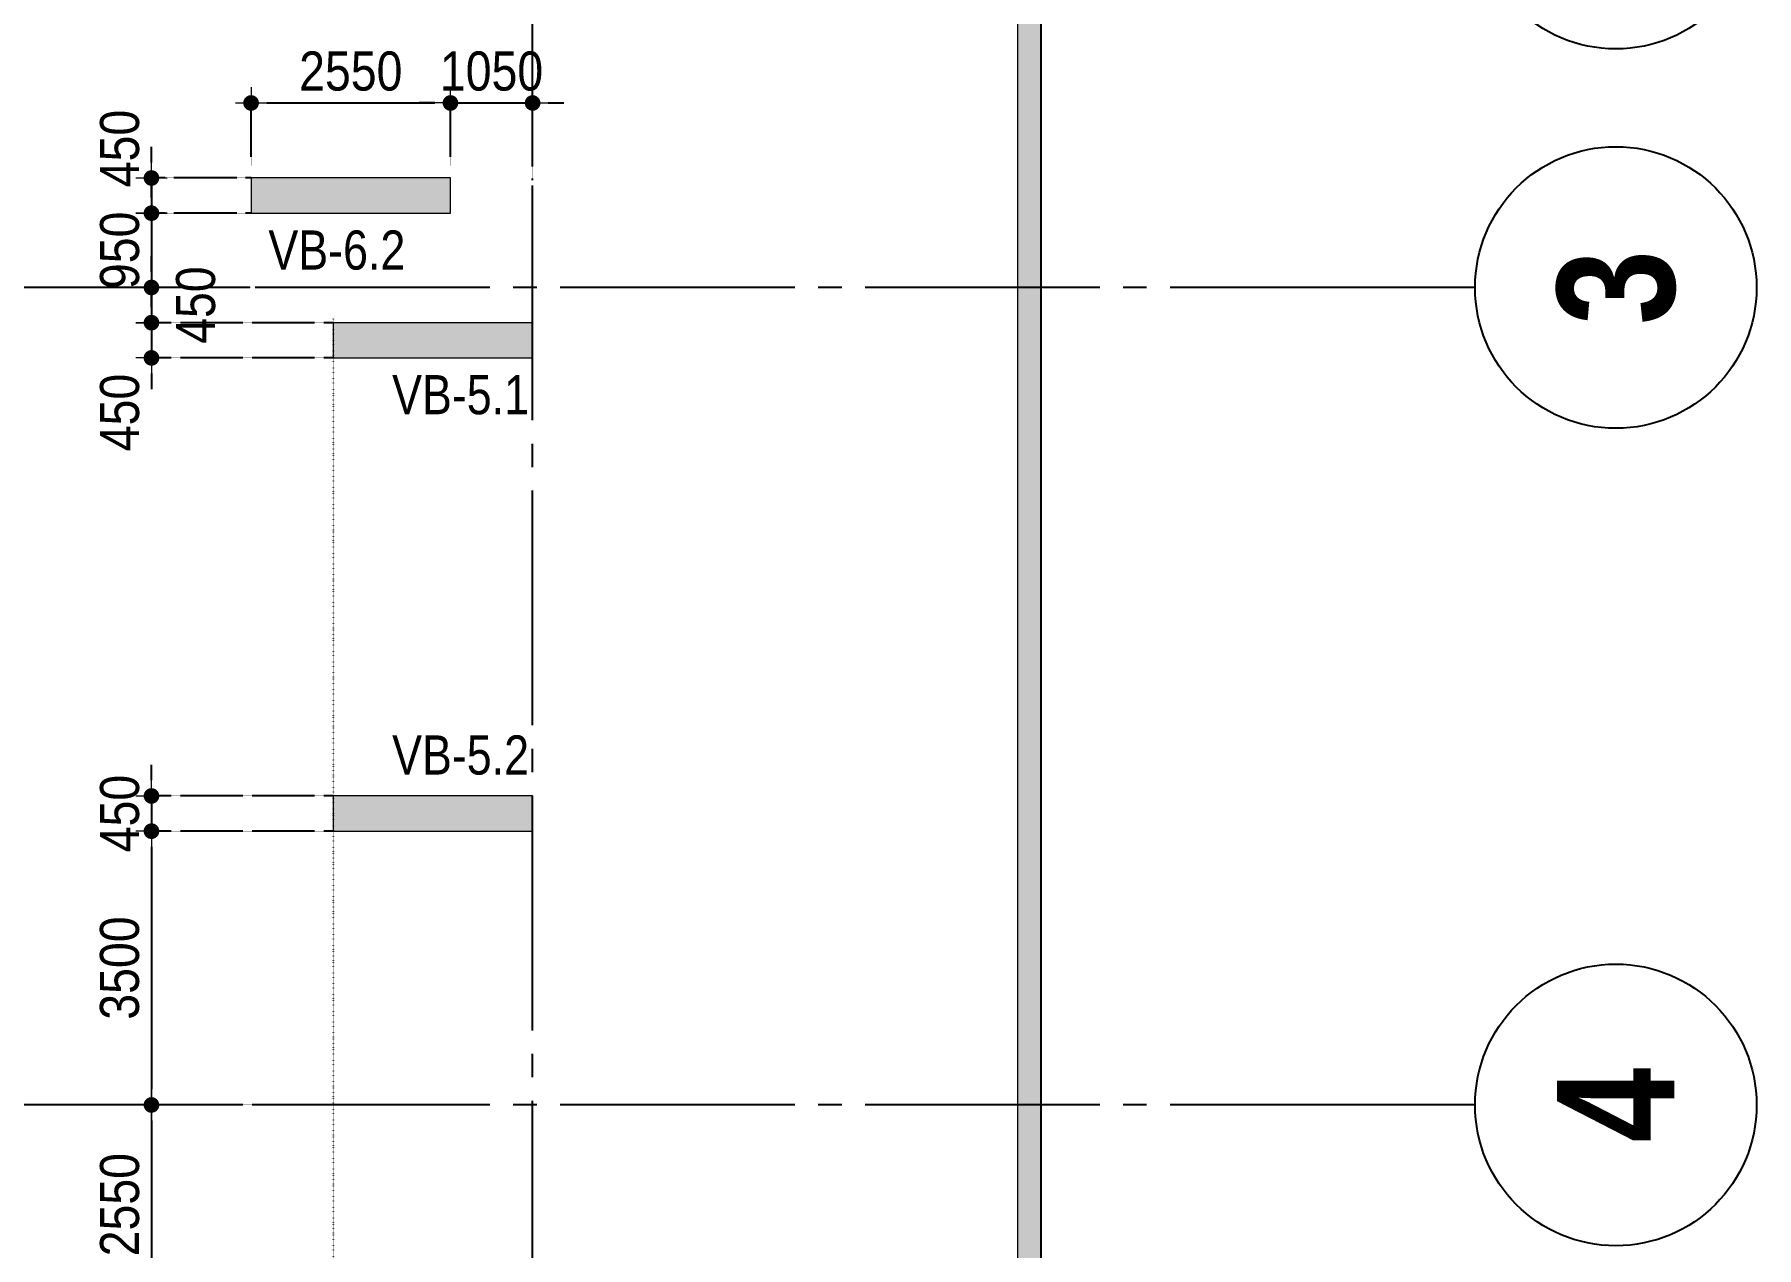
# Model space of a CAD drawing. Header units: millimetres. Extents: x -3973692 to -2843767, y 592734 to 838475.
# Drawn here: x -3655316 to -3633292, y 738758 to 754266 of the extents above; entities that cross this region are included whole.
import ezdxf
from ezdxf.enums import TextEntityAlignment as Align

# ---------------------------------------------------------------- set-up
doc = ezdxf.new("R2010")
doc.units = ezdxf.units.MM
doc.header["$MEASUREMENT"] = 0
doc.header["$PDMODE"] = 3
doc.header["$PDSIZE"] = -20
for name, pattern in [('CHG_XX_Cot_Ham 1$0$MB_Luoi truc$0$HTT Hidden 21', [3, 2, -1]), ('CHG_XX_Luoi truc$0$MB_Luoi truc$0$Center101', [13, 10, -1, 1, -1]), ('DIVIDE2', [15.875, 6.35, -3.175, 0, -3.175, 0, -3.175]), ('DOT2', [0.125, 0, -0.125]), ('HIDDEN5', [2.8375, 1.25, -1.5875])]:
    doc.linetypes.add(name, pattern=pattern)
doc.layers.get('0').update_dxf_attribs({"lineweight": 9})
doc.layers.get('Defpoints').update_dxf_attribs({"color": 10, "lineweight": 0})
for name, color, linetype, lineweight in [("'S_General_Dim_1", 1, 'Continuous', 18), ("'S_General_Divide_3 Intermediate", 3, 'DIVIDE2', 40), ('CHG_XX_Cot_Ham 1$0$Ap0302_PC', 150, 'Continuous', 9), ('CHG_XX_Cot_Ham 1$0$Ap0302_PC @ 1', 150, 'Continuous', 9), ('CHG_XX_Cot_Ham 1$0$Ap0302_PC @ 150 VP1', 150, 'Continuous', 9), ('CHG_XX_Cot_Ham 1$0$Ap0302_PC @ 150 VP2', 150, 'Continuous', 9), ('CHG_XX_Cot_Ham 1$0$Ap0302_PC @ 150 VP3', 150, 'Continuous', 9), ('CHG_XX_Cot_Ham 1$0$Ap0302_PC @ 150 VP4', 150, 'Continuous', 9), ('CHG_XX_Cot_Ham 1$0$Ap0302_PC @ 150 VP5', 150, 'Continuous', 9), ('CHG_XX_Cot_Ham 1$0$Ap0302_PC @ 150 VP6', 150, 'Continuous', 9), ('CHG_XX_Cot_Ham 1$0$Ap0302_PC @ 150 VP7', 150, 'Continuous', 9), ('CHG_XX_Cot_Ham 1$0$Ap0302_PC @ 150 VP8', 150, 'Continuous', 9), ('CHG_XX_Cot_Ham 1$0$Ap0302_PC @ 150 VP9', 150, 'Continuous', 9), ('CHG_XX_Cot_Ham 1$0$Ap0302_PC @ 150 VPModel', 150, 'Continuous', 9), ('CHG_XX_Cot_Ham 1$0$Ap0311_H', 8, 'Continuous', 15), ('TEXT', 7, 'Continuous', 15)]:
    doc.layers.add(name, color=color, linetype=linetype, lineweight=lineweight)
for name, color, linetype in [('CHG_XX_Cot_Ham 1$0$MB_Cot ham$0$Concrete Line', 6, 'Continuous'), ('CHG_XX_Cot_Ham 1$0$mb_cot tang 1-3$0$Concrete Line', 6, 'Continuous'), ('CHG_XX_Luoi truc$0$Grid', 34, 'Continuous'), ('CHG_XX_Luoi truc$0$Grid Line', 251, 'CHG_XX_Luoi truc$0$MB_Luoi truc$0$Center101'), ('dim', 1, 'Continuous')]:
    doc.layers.add(name, color=color, linetype=linetype)
doc.styles.add('arial', font='arial.ttf', dxfattribs={"width": 0.85})
doc.styles.add('CHG_XX_Luoi truc$0$MB_Luoi truc$0$Grid A-F$0$VNI-HelveCB', font='')
doc.styles.add('TTP-HelCon', font='')
doc.styles.get('CHG_XX_Luoi truc$0$MB_Luoi truc$0$Grid A-F$0$VNI-HelveCB').set_extended_font_data('VNI-Helve-Condense', bold=True)
doc.styles.get('TTP-HelCon').set_extended_font_data('VNI-Helve-Condense')
doc.dimstyles.new('200', dxfattribs={"dimscale": 200, "dimtxt": 2.5, "dimasz": 1, "dimexe": 0, "dimexo": 0, "dimgap": 0.75, "dimtad": 1, "dimdec": 0, "dimrnd": 10, "dimzin": 9, "dimdsep": 46, "dimtxsty": 'arial', "dimblk1": 'DIMDOT', "dimblk2": 'DIMDOT', "dimsah": 1, "dimcen": 2, "dimdle": 3, "dimclre": 8, "dimclrt": 2, "dimadec": 0, "dimazin": 0, "dimtfac": 1, "dimtdec": 0, "dimtix": 1, "dimtmove": 2, "dimatfit": 3, "dimldrblk": 'DIMPIJL', "dimfxl": 1, "dimtvp": 1.8, "dimtolj": 1, "dimtzin": 0, "dimarcsym": 0})

# ---------------------------------------------------------------- blocks, each defined once
blk = doc.blocks.new('*U2841')
at = {"layer": 'CHG_XX_Luoi truc$0$Grid Line'}
blk.add_line((0, 0), (0, 608), dxfattribs=at)
at = {"layer": 'CHG_XX_Luoi truc$0$Grid', "lineweight": -2, "style": 'CHG_XX_Luoi truc$0$MB_Luoi truc$0$Grid A-F$0$VNI-HelveCB'}
for tag, p in [('GRIDSUB', (0, 617)), ('GRID', (0, -9))]:
    blk.add_attdef(tag, text='', height=5, dxfattribs=at).set_placement(p, align=Align.MIDDLE)
blk = doc.blocks.new('*U2843')
at = {"layer": 'CHG_XX_Luoi truc$0$Grid', "lineweight": -2}
blk.add_line((0, -3), (0, 0), dxfattribs=at)
blk.add_circle((0, -9), 6, dxfattribs=at)
at = {"layer": 'CHG_XX_Luoi truc$0$Grid Line'}
blk.add_line((0, 0), (0, 438), dxfattribs=at)
at = {"layer": 'CHG_XX_Luoi truc$0$Grid', "lineweight": -2, "style": 'CHG_XX_Luoi truc$0$MB_Luoi truc$0$Grid A-F$0$VNI-HelveCB'}
for tag, p in [('GRIDSUB', (0, 447)), ('GRID', (0, -9))]:
    blk.add_attdef(tag, text='', height=5, dxfattribs=at).set_placement(p, align=Align.MIDDLE)
blk = doc.blocks.new('CHG_XX_Luoi truc')
at = {"layer": 'CHG_XX_Luoi truc$0$Grid', "xscale": 300, "yscale": 300, "zscale": 300}
blk.add_blockref('*U2841', (99550, -12747), dxfattribs=at)
at = {"layer": 'CHG_XX_Luoi truc$0$Grid', "xscale": 300.0000000000013, "yscale": 300.0000000000013, "zscale": 300.0000000000013, "rotation": 90}
blk.add_blockref('*U2843', (110703, 145900), dxfattribs=at)
at = {"layer": 'CHG_XX_Luoi truc$0$Grid'}
ref = blk.add_blockref('*U2843', (110703, 141050), dxfattribs=dict(at, xscale=300.0000000000013, yscale=300.0000000000013, zscale=300.0000000000013, rotation=90))
ref.add_attrib('GRID', '3', dxfattribs={"lineweight": -2, "height": 1500, "rotation": 90, "style": 'CHG_XX_Luoi truc$0$MB_Luoi truc$0$Grid A-F$0$VNI-HelveCB'}).set_placement((113403, 141050), align=Align.MIDDLE)
ref = blk.add_blockref('*U2843', (110703, 130600), dxfattribs=dict(at, xscale=300.0000000000013, yscale=300.0000000000013, zscale=300.0000000000013, rotation=90))
ref.add_attrib('GRID', '4', dxfattribs={"lineweight": -2, "height": 1500, "rotation": 90, "style": 'CHG_XX_Luoi truc$0$MB_Luoi truc$0$Grid A-F$0$VNI-HelveCB'}).set_placement((113403, 130600), align=Align.MIDDLE)
blk = doc.blocks.new('*U3241')
at = {"layer": 'CHG_XX_Cot_Ham 1$0$Ap0302_PC @ 1'}
h = blk.add_hatch(color=256, dxfattribs=at)
h.dxf.hatch_style = 1
h.paths.add_polyline_path([(450, 0), (0, 0), (0, -2550), (450, -2550)])
at = {"layer": 'CHG_XX_Cot_Ham 1$0$Ap0302_PC @ 150 VP1'}
h = blk.add_hatch(color=256, dxfattribs=at)
h.dxf.hatch_style = 1
h.paths.add_polyline_path([(450, 0), (0, 0), (0, -2550), (450, -2550)])
at = {"layer": 'CHG_XX_Cot_Ham 1$0$Ap0302_PC @ 150 VP2'}
h = blk.add_hatch(color=256, dxfattribs=at)
h.dxf.hatch_style = 1
h.paths.add_polyline_path([(450, 0), (0, 0), (0, -2550), (450, -2550)])
at = {"layer": 'CHG_XX_Cot_Ham 1$0$Ap0302_PC @ 150 VP3'}
h = blk.add_hatch(color=256, dxfattribs=at)
h.dxf.hatch_style = 1
h.paths.add_polyline_path([(450, 0), (0, 0), (0, -2550), (450, -2550)])
at = {"layer": 'CHG_XX_Cot_Ham 1$0$Ap0302_PC @ 150 VP4'}
h = blk.add_hatch(color=256, dxfattribs=at)
h.dxf.hatch_style = 1
h.paths.add_polyline_path([(450, 0), (0, 0), (0, -2550), (450, -2550)])
at = {"layer": 'CHG_XX_Cot_Ham 1$0$Ap0302_PC @ 150 VP5'}
h = blk.add_hatch(color=256, dxfattribs=at)
h.dxf.hatch_style = 1
h.paths.add_polyline_path([(450, 0), (0, 0), (0, -2550), (450, -2550)])
at = {"layer": 'CHG_XX_Cot_Ham 1$0$Ap0302_PC @ 150 VP6'}
h = blk.add_hatch(color=256, dxfattribs=at)
h.dxf.hatch_style = 1
h.paths.add_polyline_path([(450, 0), (0, 0), (0, -2550), (450, -2550)])
at = {"layer": 'CHG_XX_Cot_Ham 1$0$Ap0302_PC @ 150 VP7'}
h = blk.add_hatch(color=256, dxfattribs=at)
h.dxf.hatch_style = 1
h.paths.add_polyline_path([(450, 0), (0, 0), (0, -2550), (450, -2550)])
at = {"layer": 'CHG_XX_Cot_Ham 1$0$Ap0302_PC @ 150 VP8'}
h = blk.add_hatch(color=256, dxfattribs=at)
h.dxf.hatch_style = 1
h.paths.add_polyline_path([(450, 0), (0, 0), (0, -2550), (450, -2550)])
at = {"layer": 'CHG_XX_Cot_Ham 1$0$Ap0302_PC @ 150 VP9'}
h = blk.add_hatch(color=256, dxfattribs=at)
h.dxf.hatch_style = 1
h.paths.add_polyline_path([(450, 0), (0, 0), (0, -2550), (450, -2550)])
at = {"layer": 'CHG_XX_Cot_Ham 1$0$Ap0302_PC @ 150 VPModel'}
h = blk.add_hatch(color=256, dxfattribs=at)
h.dxf.hatch_style = 1
h.paths.add_polyline_path([(450, 0), (0, 0), (0, -2550), (450, -2550)])
blk = doc.blocks.new('CHG_XX_Cot_Ham 1$0$Block A_C450x2250')
at = {"layer": 'CHG_XX_Cot_Ham 1$0$Ap0302_PC'}
blk.add_lwpolyline([(450, -2550), (0, -2550), (0, 0), (450, 0)], close=True, dxfattribs=at)
blk.add_blockref('*U3241', (0, 0), dxfattribs=at)
blk = doc.blocks.new('CHG_XX_Cot_Ham 1')
at = {"layer": 'CHG_XX_Cot_Ham 1$0$Ap0311_H'}
h = blk.add_hatch(color=256, dxfattribs=at)
h.dxf.hatch_style = 1
h.paths.add_polyline_path([(99639.2, 163400), (-10900, 163400), (-10900, 85450), (-300, 85450), (-300, 84050), (32350, 84050), (32350, -9000), (103575.5, -9000), (106050, -6022), (106050, 158254.3)])
h.paths.add_polyline_path([(99533.7, 163100), (105750, 158110.4), (105750, 90450), (105650, 90450), (105650, 90450), (105750, 90450), (105750, 13850), (105750, 13825.9), (105750, -5913.6), (103434.7, -8700), (93600, -8700), (32650, -8700), (32650, 84350), (0, 84350), (0, 85750), (-10600, 85750), (-10600, 163100), (93600, 163100)], flags=16)
at = {"layer": 'CHG_XX_Cot_Ham 1$0$Ap0302_PC'}
blk.add_lwpolyline([(32350, 84050), (-300, 84050), (-300, 85450), (-10900, 85450), (-10900, 163400), (99639.2, 163400), (106050, 158254.3), (106050, -6022), (103575.5, -9000), (32350, -9000)], close=True, dxfattribs=at)
blk.add_lwpolyline([(105750, 90444), (105750, -5913.6), (103434.7, -8700), (32650, -8700), (32650, 84350), (0, 84350), (0, 85750), (-10600, 85750), (-10600, 163100), (99533.7, 163100), (105750, 158110.4), (105750, 127475.9)], dxfattribs=at)
at = {"layer": 'CHG_XX_Cot_Ham 1$0$MB_Cot ham$0$Concrete Line', "linetype": 'CHG_XX_Cot_Ham 1$0$MB_Luoi truc$0$HTT Hidden 21'}
blk.add_lwpolyline([(99639.2, 163400), (106050, 158254.3), (106050, -6022), (103575.5, -9000), (32350, -9000), (32350, 84050), (-300, 84050), (-300, 85450), (-10900, 85450), (-10900, 163400)], close=True, dxfattribs=at)
at = {"layer": 'CHG_XX_Cot_Ham 1$0$Ap0302_PC', "xscale": -1, "rotation": 90}
for p in [(95950, 142450), (95950, 142450), (97000, 140600), (97000, 134550)]:
    blk.add_blockref('CHG_XX_Cot_Ham 1$0$Block A_C450x2250', p, dxfattribs=at)
at = {"layer": 'CHG_XX_Cot_Ham 1$0$mb_cot tang 1-3$0$Concrete Line'}
blk.add_blockref('CHG_XX_Luoi truc', (0, 0), dxfattribs=at)
blk = doc.blocks.new('b')
at = {"layer": 'TEXT', "color": 3, "style": 'TTP-HelCon'}
for s, p in [('VB-6.2', (-3378, -10971)), ('VB-5.1', (-1796, -12820)), ('VB-5.2', (-1796, -17426))]:
    blk.add_text(s, height=500, dxfattribs=at).set_placement(p)
blk = doc.blocks.new('DIMDOT')
for p, q in [((1, 0), (-1, 0)), ((0, -1), (0, 1))]:
    blk.add_line(p, q)
at = {"const_width": 0.5}
blk.add_lwpolyline([(-0.25, 0, 1), (0.25, 0, 1)], format="xyb", close=True, dxfattribs=at)
blk = doc.blocks.new('*D1529')
at = {"layer": "'S_General_Dim_1", "color": 8, "linetype": 'HIDDEN5', "lineweight": -2, "transparency": 16777216}
for p, q in [((-3652545, 752590), (-3652545, 753390)), ((-3649995, 752590), (-3649995, 753390))]:
    blk.add_line(p, q, dxfattribs=at)
at = {"layer": "'S_General_Dim_1", "color": 0, "lineweight": -2, "transparency": 16777216}
blk.add_line((-3652345, 753390), (-3650195, 753390), dxfattribs=at)
at = {"layer": 'Defpoints', "color": 0, "transparency": 16777216}
for p in [(-3649995, 753390), (-3652545, 752590), (-3649995, 752590)]:
    blk.add_point(p, dxfattribs=at)
at = {"layer": "'S_General_Dim_1", "color": 0, "lineweight": -2, "transparency": 16777216, "xscale": 200, "yscale": 200, "zscale": 200, "rotation": 180}
blk.add_blockref('DIMDOT', (-3652545, 753390), dxfattribs=at)
at = {"layer": "'S_General_Dim_1", "color": 0, "lineweight": -2, "transparency": 16777216, "xscale": 200, "yscale": 200, "zscale": 200}
blk.add_blockref('DIMDOT', (-3649995, 753390), dxfattribs=at)
at = {"layer": "'S_General_Dim_1", "color": 2, "transparency": 16777216, "insert": (-3651270, 753795), "char_height": 500, "attachment_point": 5, "style": 'arial'}
blk.add_mtext('\\A1;2550', dxfattribs=at)
blk = doc.blocks.new('DIMPIJL')
at = {"linetype": 'ByBlock'}
blk.add_solid([(-2.5, 0.42), (-2.5, -0.42), (0, 0)], dxfattribs=at)
blk = doc.blocks.new('*D1530')
at = {"layer": "'S_General_Dim_1", "color": 0, "lineweight": -2, "transparency": 16777216}
for p, q in [((-3653819, 752631), (-3653819, 752831)), ((-3653819, 752431), (-3653819, 751981)), ((-3653819, 751781), (-3653819, 751581))]:
    blk.add_line(p, q, dxfattribs=at)
at = {"layer": "'S_General_Dim_1", "color": 8, "linetype": 'HIDDEN5', "lineweight": -2, "transparency": 16777216}
for p, q in [((-3652545, 752431), (-3653819, 752431)), ((-3652545, 751981), (-3653819, 751981))]:
    blk.add_line(p, q, dxfattribs=at)
at = {"layer": 'Defpoints', "color": 0, "transparency": 16777216}
for p in [(-3652545, 752431), (-3653819, 751981), (-3652545, 751981)]:
    blk.add_point(p, dxfattribs=at)
at = {"layer": "'S_General_Dim_1", "color": 0, "lineweight": -2, "transparency": 16777216, "xscale": 200, "yscale": 200, "zscale": 200}
for p, rotation in [((-3653819, 752431), 270), ((-3653819, 751981), 90)]:
    blk.add_blockref('DIMDOT', p, dxfattribs=dict(at, rotation=rotation))
at = {"layer": "'S_General_Dim_1", "color": 2, "transparency": 16777216, "insert": (-3654224, 752808), "char_height": 500, "attachment_point": 5, "rotation": 90, "style": 'arial'}
blk.add_mtext('\\A1;450', dxfattribs=at)
blk = doc.blocks.new('*D1531')
at = {"layer": "'S_General_Dim_1", "color": 0, "lineweight": -2, "transparency": 16777216}
for p, q in [((-3653819, 752181), (-3653819, 752381)), ((-3653819, 751981), (-3653819, 751031)), ((-3653819, 750831), (-3653819, 750631))]:
    blk.add_line(p, q, dxfattribs=at)
at = {"layer": "'S_General_Dim_1", "color": 8, "linetype": 'HIDDEN5', "lineweight": -2, "transparency": 16777216}
for p, q in [((-3652545, 751981), (-3653819, 751981)), ((-3652549, 751031), (-3653819, 751031))]:
    blk.add_line(p, q, dxfattribs=at)
at = {"layer": 'Defpoints', "color": 0, "transparency": 16777216}
for p in [(-3652545, 751981), (-3653819, 751031), (-3652549, 751031)]:
    blk.add_point(p, dxfattribs=at)
at = {"layer": "'S_General_Dim_1", "color": 0, "lineweight": -2, "transparency": 16777216, "xscale": 200, "yscale": 200, "zscale": 200}
for p, rotation in [((-3653819, 751981), 270), ((-3653819, 751031), 90)]:
    blk.add_blockref('DIMDOT', p, dxfattribs=dict(at, rotation=rotation))
at = {"layer": "'S_General_Dim_1", "color": 2, "transparency": 16777216, "insert": (-3654224, 751506), "char_height": 500, "attachment_point": 5, "rotation": 90, "style": 'arial'}
blk.add_mtext('\\A1;950', dxfattribs=at)
blk = doc.blocks.new('*D1532')
at = {"layer": "'S_General_Dim_1", "color": 0, "lineweight": -2, "transparency": 16777216}
for p, q in [((-3650195, 753390), (-3650395, 753390)), ((-3649995, 753390), (-3648945, 753390)), ((-3648745, 753390), (-3648545, 753390))]:
    blk.add_line(p, q, dxfattribs=at)
at = {"layer": "'S_General_Dim_1", "color": 8, "linetype": 'HIDDEN5', "lineweight": -2, "transparency": 16777216}
for p, q in [((-3649995, 752590), (-3649995, 753390)), ((-3648945, 752404), (-3648945, 753390))]:
    blk.add_line(p, q, dxfattribs=at)
at = {"layer": 'Defpoints', "color": 0, "transparency": 16777216}
for p in [(-3648945, 753390), (-3649995, 752590), (-3648945, 752404)]:
    blk.add_point(p, dxfattribs=at)
at = {"layer": "'S_General_Dim_1", "color": 0, "lineweight": -2, "transparency": 16777216, "xscale": 200, "yscale": 200, "zscale": 200}
blk.add_blockref('DIMDOT', (-3649995, 753390), dxfattribs=at)
at = {"layer": "'S_General_Dim_1", "color": 0, "lineweight": -2, "transparency": 16777216, "xscale": 200, "yscale": 200, "zscale": 200, "rotation": 180}
blk.add_blockref('DIMDOT', (-3648945, 753390), dxfattribs=at)
at = {"layer": "'S_General_Dim_1", "color": 2, "transparency": 16777216, "insert": (-3649470, 753795), "char_height": 500, "attachment_point": 5, "style": 'arial'}
blk.add_mtext('\\A1;1050', dxfattribs=at)
blk = doc.blocks.new('*D1533')
at = {"layer": "'S_General_Dim_1", "color": 0, "lineweight": -2, "transparency": 16777216}
for p, q in [((-3653819, 751231), (-3653819, 751431)), ((-3653819, 751031), (-3653819, 750581)), ((-3653819, 750381), (-3653819, 750181))]:
    blk.add_line(p, q, dxfattribs=at)
at = {"layer": "'S_General_Dim_1", "color": 8, "linetype": 'HIDDEN5', "lineweight": -2, "transparency": 16777216}
for p, q in [((-3652549, 751031), (-3653819, 751031)), ((-3651495, 750581), (-3653819, 750581))]:
    blk.add_line(p, q, dxfattribs=at)
at = {"layer": 'Defpoints', "color": 0, "transparency": 16777216}
for p in [(-3652549, 751031), (-3653819, 750581), (-3651495, 750581)]:
    blk.add_point(p, dxfattribs=at)
at = {"layer": "'S_General_Dim_1", "color": 0, "lineweight": -2, "transparency": 16777216, "xscale": 200, "yscale": 200, "zscale": 200}
for p, rotation in [((-3653819, 751031), 270), ((-3653819, 750581), 90)]:
    blk.add_blockref('DIMDOT', p, dxfattribs=dict(at, rotation=rotation))
at = {"layer": "'S_General_Dim_1", "color": 2, "transparency": 16777216, "insert": (-3653252, 750806), "char_height": 500, "attachment_point": 5, "rotation": 90, "style": 'arial'}
blk.add_mtext('\\A1;450', dxfattribs=at)
blk = doc.blocks.new('*D1534')
at = {"layer": "'S_General_Dim_1", "color": 0, "lineweight": -2, "transparency": 16777216}
for p, q in [((-3653819, 750781), (-3653819, 750981)), ((-3653819, 750581), (-3653819, 750131)), ((-3653819, 749931), (-3653819, 749731))]:
    blk.add_line(p, q, dxfattribs=at)
at = {"layer": "'S_General_Dim_1", "color": 8, "linetype": 'HIDDEN5', "lineweight": -2, "transparency": 16777216}
for p, q in [((-3651495, 750581), (-3653819, 750581)), ((-3651495, 750131), (-3653819, 750131))]:
    blk.add_line(p, q, dxfattribs=at)
at = {"layer": 'Defpoints', "color": 0, "transparency": 16777216}
for p in [(-3651495, 750581), (-3653819, 750131), (-3651495, 750131)]:
    blk.add_point(p, dxfattribs=at)
at = {"layer": "'S_General_Dim_1", "color": 0, "lineweight": -2, "transparency": 16777216, "xscale": 200, "yscale": 200, "zscale": 200}
for p, rotation in [((-3653819, 750581), 270), ((-3653819, 750131), 90)]:
    blk.add_blockref('DIMDOT', p, dxfattribs=dict(at, rotation=rotation))
at = {"layer": "'S_General_Dim_1", "color": 2, "transparency": 16777216, "insert": (-3654224, 749433), "char_height": 500, "attachment_point": 5, "rotation": 90, "style": 'arial'}
blk.add_mtext('\\A1;450', dxfattribs=at)
blk = doc.blocks.new('*D1535')
at = {"layer": "'S_General_Dim_1", "color": 0, "lineweight": -2, "transparency": 16777216}
for p, q in [((-3653819, 744731), (-3653819, 744931)), ((-3653819, 744531), (-3653819, 744081)), ((-3653819, 743881), (-3653819, 743681))]:
    blk.add_line(p, q, dxfattribs=at)
at = {"layer": "'S_General_Dim_1", "color": 8, "linetype": 'HIDDEN5', "lineweight": -2, "transparency": 16777216}
for p, q in [((-3651495, 744531), (-3653819, 744531)), ((-3651495, 744081), (-3653819, 744081))]:
    blk.add_line(p, q, dxfattribs=at)
at = {"layer": 'Defpoints', "color": 0, "transparency": 16777216}
for p in [(-3651495, 744531), (-3653819, 744081), (-3651495, 744081)]:
    blk.add_point(p, dxfattribs=at)
at = {"layer": "'S_General_Dim_1", "color": 0, "lineweight": -2, "transparency": 16777216, "xscale": 200, "yscale": 200, "zscale": 200}
for p, rotation in [((-3653819, 744531), 270), ((-3653819, 744081), 90)]:
    blk.add_blockref('DIMDOT', p, dxfattribs=dict(at, rotation=rotation))
at = {"layer": "'S_General_Dim_1", "color": 2, "transparency": 16777216, "insert": (-3654224, 744306), "char_height": 500, "attachment_point": 5, "rotation": 90, "style": 'arial'}
blk.add_mtext('\\A1;450', dxfattribs=at)
blk = doc.blocks.new('*D1536')
at = {"layer": "'S_General_Dim_1", "color": 8, "linetype": 'HIDDEN5', "lineweight": -2, "transparency": 16777216}
for p, q in [((-3651495, 744081), (-3653819, 744081)), ((-3651495, 740581), (-3653819, 740581))]:
    blk.add_line(p, q, dxfattribs=at)
at = {"layer": "'S_General_Dim_1", "color": 0, "lineweight": -2, "transparency": 16777216}
blk.add_line((-3653819, 743881), (-3653819, 740781), dxfattribs=at)
at = {"layer": 'Defpoints', "color": 0, "transparency": 16777216}
for p in [(-3651495, 744081), (-3653819, 740581), (-3651495, 740581)]:
    blk.add_point(p, dxfattribs=at)
at = {"layer": "'S_General_Dim_1", "color": 0, "lineweight": -2, "transparency": 16777216, "xscale": 200, "yscale": 200, "zscale": 200}
for p, rotation in [((-3653819, 744081), 90), ((-3653819, 740581), 270)]:
    blk.add_blockref('DIMDOT', p, dxfattribs=dict(at, rotation=rotation))
at = {"layer": "'S_General_Dim_1", "color": 2, "transparency": 16777216, "insert": (-3654225, 742331), "char_height": 500, "attachment_point": 5, "rotation": 90, "style": 'arial'}
blk.add_mtext('\\A1;3500', dxfattribs=at)
blk = doc.blocks.new('*D1537')
at = {"layer": "'S_General_Dim_1", "color": 8, "linetype": 'HIDDEN5', "lineweight": -2, "transparency": 16777216}
for p, q in [((-3651495, 740581), (-3653819, 740581)), ((-3651495, 738031), (-3653819, 738031))]:
    blk.add_line(p, q, dxfattribs=at)
at = {"layer": "'S_General_Dim_1", "color": 0, "lineweight": -2, "transparency": 16777216}
blk.add_line((-3653819, 740381), (-3653819, 738231), dxfattribs=at)
at = {"layer": 'Defpoints', "color": 0, "transparency": 16777216}
for p in [(-3651495, 740581), (-3653819, 738031), (-3651495, 738031)]:
    blk.add_point(p, dxfattribs=at)
at = {"layer": "'S_General_Dim_1", "color": 0, "lineweight": -2, "transparency": 16777216, "xscale": 200, "yscale": 200, "zscale": 200}
for p, rotation in [((-3653819, 740581), 90), ((-3653819, 738031), 270)]:
    blk.add_blockref('DIMDOT', p, dxfattribs=dict(at, rotation=rotation))
at = {"layer": "'S_General_Dim_1", "color": 2, "transparency": 16777216, "insert": (-3654224, 739306), "char_height": 500, "attachment_point": 5, "rotation": 90, "style": 'arial'}
blk.add_mtext('\\A1;2550', dxfattribs=at)

msp = doc.modelspace()

# ---------------------------------------------------------------- linework, layer by layer
at = {"layer": 'dim', "linetype": 'DOT2', "ltscale": 10}
msp.add_line((-3651495.2, 750631), (-3651495.2, 690231), dxfattribs=at)

# ---------------------------------------------------------------- block references
at = {"layer": "'S_General_Divide_3 Intermediate"}
msp.add_blockref('CHG_XX_Cot_Ham 1', (-3748495.2, 609981), dxfattribs=at)
at = {"layer": 'dim'}
msp.add_blockref('b', (-3648945.2, 762231), dxfattribs=at)

# ---------------------------------------------------------------- dimensions: what is measured, and where the dimension line sits
at = {"layer": "'S_General_Dim_1"}
for base, p1, p2, picture, middle in [((-3649995.2, 753390), (-3652545.2, 752590.2), (-3649995.2, 752590.2), '*D1529', (-3651270.2, 753795.3)), ((-3648945.2, 753390), (-3649995.2, 752590.2), (-3648945.2, 752404.1), '*D1532', (-3649470.2, 753795.3))]:
    dim = msp.add_linear_dim(base=base, p1=p1, p2=p2, dimstyle='200', dxfattribs=at)
    dim.commit()
    dim.dimension.update_dxf_attribs({"geometry": picture, "text_midpoint": middle})
for base, p1, p2, picture, middle in [((-3653819.1, 751981), (-3652545.2, 752431), (-3652545.2, 751981), '*D1530', (-3654224.4, 752807.6)), ((-3653819.1, 750581), (-3652549, 751031), (-3651495.2, 750581), '*D1533', (-3653252.3, 750806)), ((-3653819.1, 750131), (-3651495.2, 750581), (-3651495.2, 750131), '*D1534', (-3654224.4, 749433.5))]:
    dim = msp.add_linear_dim(base=base, p1=p1, p2=p2, angle=90, dimstyle='200', dxfattribs=at)
    dim.commit()
    dim.dimension.update_dxf_attribs({"geometry": picture, "text_midpoint": middle, "dimtype": 160})
for base, p1, p2, picture, middle in [((-3653819.1, 751031), (-3652545.2, 751981), (-3652549, 751031), '*D1531', (-3654224.4, 751506)), ((-3653819.1, 744081), (-3651495.2, 744531), (-3651495.2, 744081), '*D1535', (-3654224.4, 744306)), ((-3653819.1, 740581), (-3651495.2, 744081), (-3651495.2, 740581), '*D1536', (-3654224.6, 742331)), ((-3653819.1, 738031), (-3651495.2, 740581), (-3651495.2, 738031), '*D1537', (-3654224.4, 739306))]:
    dim = msp.add_linear_dim(base=base, p1=p1, p2=p2, angle=90, dimstyle='200', dxfattribs=at)
    dim.commit()
    dim.dimension.update_dxf_attribs({"geometry": picture, "text_midpoint": middle})

doc.saveas('drawing.dxf')
